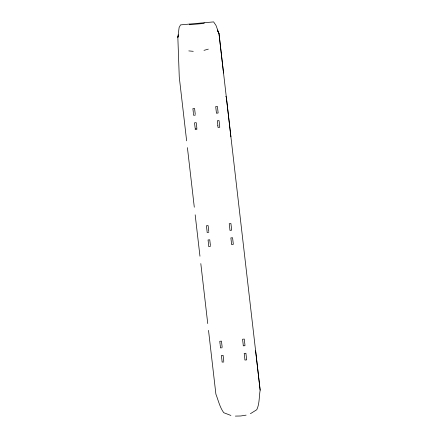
<?xml version="1.0" encoding="UTF-8"?>
<svg xmlns="http://www.w3.org/2000/svg" width="438" height="438" viewBox="0 0 438 438"><rect width="100%" height="100%" fill="white"/><g stroke="black" fill="none" stroke-linecap="round" stroke-linejoin="round"><path stroke-width="0.66" d="M255.633 350.811L260.15 390.154C259.039 396.598 259.608 403.82 256.756 409.733L250.421 413.691M178.485 34.766L177.85 37.422L179.262 77.05L186.632 140.844M178.321 35.462L177.85 37.422L179.126 27.457L180.549 24.884L213.624 21.9L216.011 25.459L219.005 33.71L260.15 390.154M203.982 50.354L208.313 49.144M246.112 415.131L240.774 415.98L235.381 416.1M195.293 115.106L193.563 115.26L193.322 113.3M195.2 128.657L196.903 128.498L196.229 122.673L194.527 122.826L195.134 128.071M196.936 129.303L195.206 129.456L195.151 129.106M208.822 232.244L207.119 232.397L207.037 232.047M210.464 246.435L208.762 246.589L208.68 246.238M222.165 347.767L220.462 347.92L220.38 347.569M223.807 361.963L222.104 362.116L222.022 361.766M188.8 50.901L193.246 51.323M230.908 415.454L223.763 412.711C219.777 407.296 218.321 400.359 215.89 394.145L208.521 330.356M217.357 30.102L219.005 33.71L223.528 73.053M217.357 30.162L219.005 33.71M225.827 96.267L226.375 97.499L230.897 136.848M216.323 112.851L216.405 113.201L218.108 113.048L218.102 112.708M229.851 229.988L229.934 230.339L231.636 230.185L231.631 229.84M243.194 345.511L243.276 345.861L244.979 345.708L244.973 345.368M244.837 359.707L244.919 360.058L246.621 359.905L246.616 359.56M231.406 243.512L231.549 244.53L233.273 244.377L233.268 244.037M218.075 112.248L217.401 106.418L215.699 106.571L216.372 112.402M219.717 126.44L219.044 120.614L217.341 120.768L217.878 125.432M231.603 229.381L230.93 223.55L229.227 223.703L229.901 229.534M233.246 243.577L232.573 237.746L230.87 237.9L231.472 243.145M244.946 344.909L244.273 339.078L242.57 339.231L243.243 345.062M246.589 359.1L245.915 353.274L244.212 353.428L244.886 359.253M195.26 114.307L194.587 108.476L192.884 108.629L193.361 112.714M208.789 231.439L208.116 225.608L206.418 225.762L207.092 231.593M210.432 245.636L209.758 239.805L208.055 239.958L208.729 245.789M222.137 346.967L221.464 341.136L219.761 341.29L220.095 344.208M223.774 361.158L223.101 355.333L221.398 355.486L222.071 361.312M220.166 344.788L220.434 347.12M187.415 147.633L194.302 207.229M195.173 214.806L199.958 256.208M200.812 263.605L207.738 323.562M217.774 125.432L218.02 127.398L219.745 127.244L219.739 126.9M204.124 22.809L204.124 23.417L189.654 24.725L189.654 24.112"/></g></svg>
